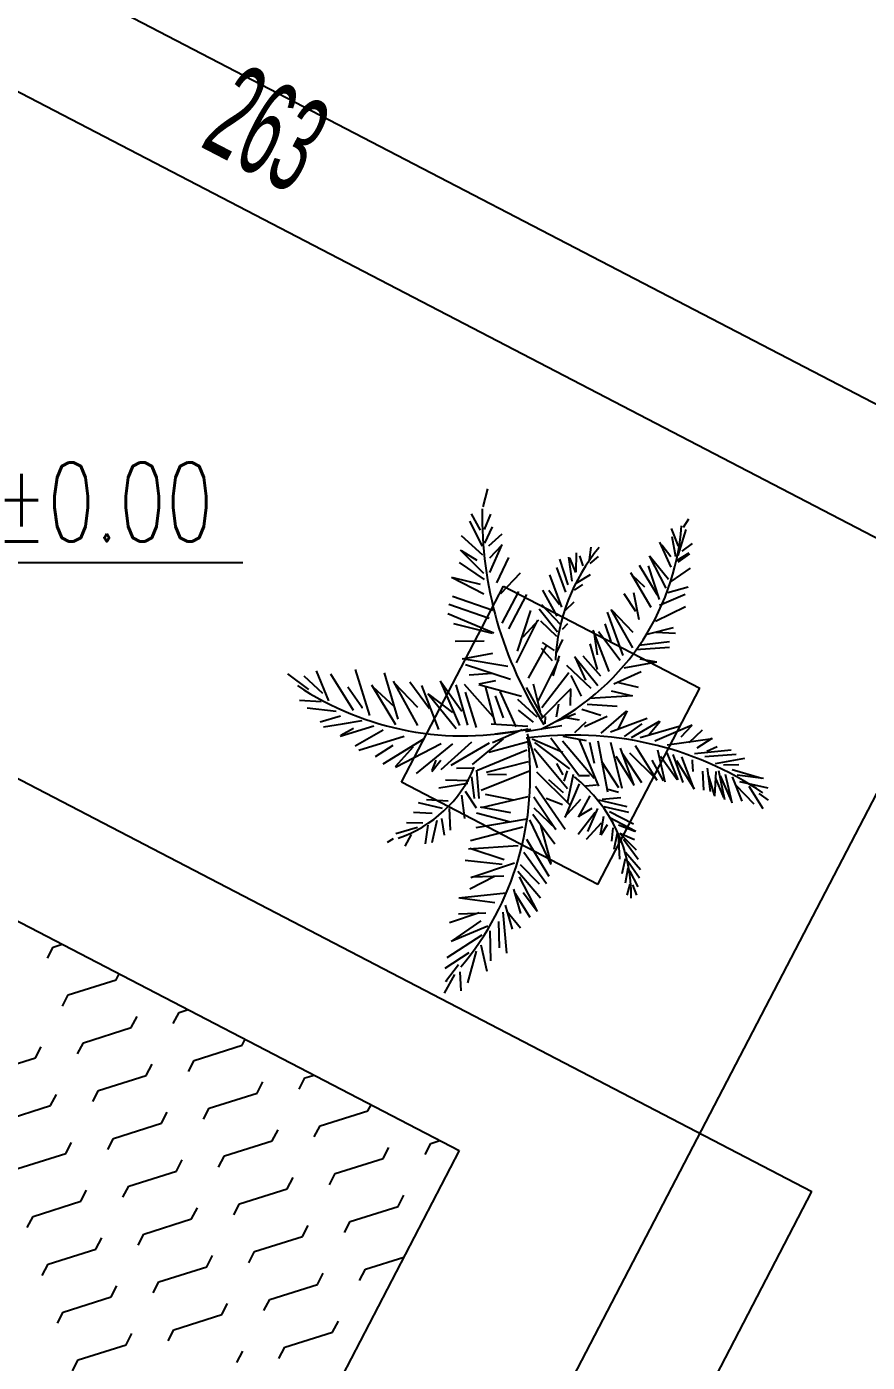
# Model space of a CAD drawing. Extents: x 3907.4 to 3911.57, y -3054.42 to -3053.7.
# Drawn here: x 3907.72544 to 3907.75204, y -3053.92309 to -3053.88082 of the extents above; entities that cross this region are included whole.
import ezdxf
from ezdxf.enums import TextEntityAlignment as Align

# ---------------------------------------------------------------- set-up
doc = ezdxf.new("R2010")
doc.units = 0
doc.header["$LTSCALE"] = 2
doc.header["$MEASUREMENT"] = 0
doc.linetypes.add('ACAD_ISO03W100', pattern=[30, 12, -18])
for name, color, linetype in [('AĞAÇ', 9, 'CONTINUOUS'), ('OLÇÜ', 6, 'CONTINUOUS'), ('TERTUVAR', 2, 'CONTINUOUS'), ('TEXT', 11, 'CONTINUOUS'), ('ÇATI TARAMA', 9, 'CONTINUOUS'), ('ÖLÇÜ İZİ', 9, 'CONTINUOUS')]:
    doc.layers.add(name, color=color, linetype=linetype)
doc.styles.add('KAPı-PEN', font='simplex.shx', dxfattribs={"width": 0.7, "height": 10})
doc.styles.add('ÖLÇÜ', font='stylu.ttf', dxfattribs={"width": 0.5})

msp = doc.modelspace()

# ---------------------------------------------------------------- linework, layer by layer
at = {"layer": 'AĞAÇ', "ltscale": 0.11}
for p, q in [((3907.740025349428, -3053.895441734825), (3907.739874408117, -3053.896014661228)), ((3907.739500917071, -3053.896236867775), (3907.739788944963, -3053.896750400444)), ((3907.739927596617, -3053.896730435059), (3907.74012253345, -3053.896250689524)), ((3907.739449749494, -3053.896466241225), (3907.739846744161, -3053.897258813942)), ((3907.739940882558, -3053.897168704516), (3907.740182894004, -3053.896643909036)), ((3907.746227501121, -3053.896663927072), (3907.746394813246, -3053.896391030155)), ((3907.739186249672, -3053.896921413944), (3907.739863616118, -3053.897535806234)), ((3907.740478045087, -3053.896883385565), (3907.740053576155, -3053.897255739424)), ((3907.745832809988, -3053.896703724815), (3907.746050743705, -3053.897261795579)), ((3907.745850199911, -3053.896957670986), (3907.745974501738, -3053.89758282343)), ((3907.74629503394, -3053.896734582962), (3907.746046362685, -3053.897558895834)), ((3907.739152984264, -3053.897381696639), (3907.739896858869, -3053.898112828)), ((3907.739183477833, -3053.89739258112), (3907.739679562044, -3053.897698620883)), ((3907.740470331427, -3053.89723029854), (3907.740079756205, -3053.897638104228)), ((3907.740469897447, -3053.897203515581), (3907.740081549646, -3053.898093886314)), ((3907.74282168934, -3053.898088602256), (3907.742835373244, -3053.897473185672)), ((3907.743288976641, -3053.89729381905), (3907.7432327235, -3053.897695154965)), ((3907.745828683349, -3053.897925352562), (3907.745477733314, -3053.897133803658)), ((3907.745531899227, -3053.897221883924), (3907.745818451357, -3053.897592689055)), ((3907.746393126973, -3053.897483986099), (3907.746006408497, -3053.897718339965)), ((3907.746416267715, -3053.897497966452), (3907.746041751987, -3053.897766256167)), ((3907.746492509472, -3053.897176947905), (3907.746164550834, -3053.8974232152)), ((3907.739121250022, -3053.897772868409), (3907.739915267732, -3053.898320700186)), ((3907.740687168236, -3053.897616902632), (3907.740305054659, -3053.898424046885)), ((3907.742499998576, -3053.898720851828), (3907.742209886032, -3053.897932909272)), ((3907.742576217821, -3053.898485730866), (3907.74231028732, -3053.897674644424)), ((3907.742697111516, -3053.898370011101), (3907.742595691048, -3053.897609945715)), ((3907.742611856214, -3053.897624990896), (3907.742809432126, -3053.898097940169)), ((3907.742927874443, -3053.897569968729), (3907.743039294687, -3053.897880306612)), ((3907.743519185344, -3053.89758311663), (3907.74325374772, -3053.89781403029)), ((3907.744817434978, -3053.897865189075), (3907.745386302447, -3053.89879759181)), ((3907.745462565826, -3053.89895204904), (3907.745117763396, -3053.897884019693)), ((3907.745675687355, -3053.898590435876), (3907.745145681733, -3053.897564394471)), ((3907.745159813373, -3053.897578044118), (3907.745750641337, -3053.898302690039)), ((3907.739905021887, -3053.898781494728), (3907.738880263235, -3053.898251580709)), ((3907.738921534375, -3053.898254454001), (3907.739783924779, -3053.898464516097)), ((3907.741057682691, -3053.898111055634), (3907.740436006187, -3053.898774033786)), ((3907.74237121032, -3053.899191619622), (3907.741991754381, -3053.898164874784)), ((3907.74326950339, -3053.898169604192), (3907.74281379478, -3053.898443650286)), ((3907.745203676891, -3053.899199852106), (3907.744560093798, -3053.898102130987)), ((3907.744585171249, -3053.898172392313), (3907.744993050395, -3053.898545895162)), ((3907.746429046728, -3053.897959282264), (3907.74582071629, -3053.898383729972)), ((3907.740483639049, -3053.899693366096), (3907.741012682103, -3053.898690872812)), ((3907.741250636069, -3053.898792147231), (3907.740689027395, -3053.899872960519)), ((3907.742222982474, -3053.899472493293), (3907.741767833406, -3053.898657208864)), ((3907.742301833029, -3053.899119032291), (3907.741957051785, -3053.898661416167)), ((3907.743026137088, -3053.898472053326), (3907.742761752071, -3053.89865562725)), ((3907.744329398559, -3053.898756742263), (3907.744698375862, -3053.899320276126)), ((3907.744642159227, -3053.898728989032), (3907.744813917896, -3053.899583146946)), ((3907.74627246474, -3053.898785642755), (3907.745458467563, -3053.899136363131)), ((3907.746369215033, -3053.898559396759), (3907.74572366697, -3053.898735938877)), ((3907.740072300062, -3053.899545911324), (3907.738792238515, -3053.899102523214)), ((3907.740193049778, -3053.8992950274), (3907.738912988021, -3053.898851648595)), ((3907.741734177868, -3053.899106410373), (3907.742335455307, -3053.899735491423)), ((3907.742753331207, -3053.899034345148), (3907.742463190954, -3053.899312063367)), ((3907.746286780661, -3053.899177838458), (3907.745332082699, -3053.899640681266)), ((3907.740223213207, -3053.900010289271), (3907.738762559145, -3053.899401528756)), ((3907.740939457574, -3053.900948269127), (3907.741614319016, -3053.899603246712)), ((3907.740970673849, -3053.900580143478), (3907.741390750151, -3053.899298610159)), ((3907.741631540845, -3053.899598898924), (3907.741133890974, -3053.900143163174)), ((3907.74166006405, -3053.899246842556), (3907.742235580322, -3053.899970086403)), ((3907.741698949181, -3053.899626612317), (3907.742208772266, -3053.900111579745)), ((3907.7443175078, -3053.900724590573), (3907.743818206209, -3053.899353460443)), ((3907.744622441599, -3053.900477802023), (3907.743935369698, -3053.899263862989)), ((3907.74395346149, -3053.899286354402), (3907.744614390541, -3053.899977851515)), ((3907.738941134706, -3053.899712624158), (3907.740165577708, -3053.90001751)), ((3907.742548850222, -3053.899716554729), (3907.742379077173, -3053.899902232368)), ((3907.743866520658, -3053.901224158927), (3907.743365682161, -3053.899922148904)), ((3907.743383390983, -3053.89996783844), (3907.743488519529, -3053.900699043161)), ((3907.744221826988, -3053.900883819994), (3907.74352810081, -3053.899969398473)), ((3907.743935848204, -3053.900278130269), (3907.743740939769, -3053.89972056216)), ((3907.745069607516, -3053.90004977079), (3907.745903555994, -3053.899837802613)), ((3907.745965945582, -3053.900025262001), (3907.745342358246, -3053.899994038008)), ((3907.738998122893, -3053.900269211576), (3907.73991752423, -3053.900254947107)), ((3907.741320086977, -3053.901440812492), (3907.741896199325, -3053.900393259835)), ((3907.741754642567, -3053.900314616232), (3907.742127816308, -3053.900559729535)), ((3907.742395885452, -3053.900210466531), (3907.742197193599, -3053.900632316866)), ((3907.743253579137, -3053.900346734733), (3907.743495438682, -3053.901167753147)), ((3907.744713506183, -3053.900525932813), (3907.745774609542, -3053.900457324023)), ((3907.744808669263, -3053.900389740217), (3907.745778708015, -3053.900273000627)), ((3907.739214785913, -3053.900817718135), (3907.740660617128, -3053.901057329299)), ((3907.739228440729, -3053.900829662319), (3907.740186358143, -3053.900642716682)), ((3907.741626523734, -3053.902162217344), (3907.742277346506, -3053.900862766394)), ((3907.742073142058, -3053.900890055831), (3907.741726781925, -3053.900503449321)), ((3907.742289700328, -3053.900729100047), (3907.742086271739, -3053.901363979197)), ((3907.743510931549, -3053.901677284012), (3907.742771155397, -3053.900761829242)), ((3907.74279290264, -3053.900787698545), (3907.743123744122, -3053.901506563622)), ((3907.743609686364, -3053.901379805056), (3907.743047946501, -3053.900744935421)), ((3907.745373528771, -3053.900931852675), (3907.744855478722, -3053.900833560288)), ((3907.733697313073, -3053.901298445929), (3907.734354215803, -3053.901797132277)), ((3907.734597764368, -3053.901203207383), (3907.734991172786, -3053.902157066558)), ((3907.735056172437, -3053.90130561209), (3907.735767806294, -3053.902450942966)), ((3907.73629374718, -3053.902624003565), (3907.735842539564, -3053.901161730893)), ((3907.737189587776, -3053.902736125353), (3907.73676140502, -3053.901274373949)), ((3907.739325801797, -3053.901004601124), (3907.740743490549, -3053.901474097724)), ((3907.739442577731, -3053.901337687349), (3907.740172088119, -3053.901284493102)), ((3907.741737027371, -3053.902372137262), (3907.742590955505, -3053.901261607613)), ((3907.743301678795, -3053.901764833844), (3907.742534779097, -3053.901033190513)), ((3907.744018976008, -3053.901619426183), (3907.744880042478, -3053.901223646434)), ((3907.745372463786, -3053.900932452932), (3907.744331818401, -3053.901116776847)), ((3907.734205053407, -3053.901360060126), (3907.734799738118, -3053.901911254221)), ((3907.735600015682, -3053.901709572615), (3907.736046640998, -3053.902341891976)), ((3907.737116419599, -3053.90291891298), (3907.736361308396, -3053.90165734581)), ((3907.736382405524, -3053.901703492498), (3907.73707915635, -3053.902343729497)), ((3907.7370320432, -3053.901533951142), (3907.737807111235, -3053.90293427063)), ((3907.737061461299, -3053.901579761349), (3907.737807124056, -3053.90235991599)), ((3907.737564873195, -3053.901556247285), (3907.738187666213, -3053.90240308492)), ((3907.737927376892, -3053.901669119294), (3907.73847221089, -3053.903064310173)), ((3907.739142951247, -3053.902940915637), (3907.738529559748, -3053.901521152039)), ((3907.738553218701, -3053.901560864908), (3907.739209133687, -3053.902477863366)), ((3907.739396711729, -3053.902923509721), (3907.739033500434, -3053.901647608191)), ((3907.73928002928, -3053.901629091601), (3907.740193616939, -3053.902655932702)), ((3907.739749407761, -3053.901636399331), (3907.741100070411, -3053.90201220299)), ((3907.739756982015, -3053.90162259907), (3907.740279654598, -3053.90151274913)), ((3907.740272606555, -3053.902896879433), (3907.739953902798, -3053.901691131137)), ((3907.741781996593, -3053.902697089508), (3907.741257673974, -3053.901734089404)), ((3907.74169793307, -3053.902519047333), (3907.741471171074, -3053.901633140191)), ((3907.742996745227, -3053.902011613101), (3907.742665746493, -3053.901358816395)), ((3907.744800758645, -3053.901734748335), (3907.744179870929, -3053.901582112721)), ((3907.734070257988, -3053.902136589854), (3907.734760431846, -3053.90217498431)), ((3907.738128945346, -3053.901927160706), (3907.739025787757, -3053.903030513091)), ((3907.738163029076, -3053.901951330083), (3907.738913319875, -3053.90252334251)), ((3907.739671448149, -3053.902998772812), (3907.739327675931, -3053.901884660418)), ((3907.74053047104, -3053.902695150242), (3907.74026956648, -3053.901997815444)), ((3907.740410774171, -3053.901862646646), (3907.740915711119, -3053.902980333262)), ((3907.741588838066, -3053.902675175435), (3907.740985129268, -3053.902115613672)), ((3907.741729342882, -3053.902717737823), (3907.742671779796, -3053.901770533081)), ((3907.742644742135, -3053.902303461022), (3907.742656525098, -3053.901773537063)), ((3907.74460937058, -3053.902001373459), (3907.743248462108, -3053.902086364353)), ((3907.744621263338, -3053.902008426674), (3907.743948378541, -3053.901854625587)), ((3907.734318388852, -3053.90237261827), (3907.73523725452, -3053.902485252019)), ((3907.736046640998, -3053.902341891976), (3907.736045616527, -3053.902387965841)), ((3907.741473533291, -3053.902827300794), (3907.740998247524, -3053.902447912978)), ((3907.742199107571, -3053.902662372015), (3907.742277398672, -3053.902249187114)), ((3907.742202329584, -3053.902794522193), (3907.74280606501, -3053.902561296691)), ((3907.743605041759, -3053.902624478927), (3907.743010548923, -3053.902426845742)), ((3907.74411820914, -3053.902336223824), (3907.743175293931, -3053.90226915198)), ((3907.743615771853, -3053.903177942476), (3907.744414428449, -3053.902481109577)), ((3907.744437525732, -3053.902472897372), (3907.744129370196, -3053.903073431693)), ((3907.734723062456, -3053.902819590291), (3907.735372314626, -3053.902626563677)), ((3907.734834590776, -3053.902983427037), (3907.735435748971, -3053.902881542963)), ((3907.735357970307, -3053.903271681618), (3907.736424709046, -3053.902949629323)), ((3907.735377067208, -3053.90324299551), (3907.735780732561, -3053.903026367571)), ((3907.735435748971, -3053.902881542963), (3907.73605993247, -3053.902780161555)), ((3907.741300653226, -3053.90296825612), (3907.740140516021, -3053.902889612084)), ((3907.741226742911, -3053.903125175873), (3907.742375155092, -3053.902939299683)), ((3907.741848641597, -3053.902885090522), (3907.74185376452, -3053.902654693247)), ((3907.742933794708, -3053.902770910522), (3907.742497893767, -3053.902692063905)), ((3907.742786946319, -3053.903159513394), (3907.743139973672, -3053.902821600914)), ((3907.743809310331, -3053.902649815584), (3907.743090961375, -3053.902980927444)), ((3907.743916094743, -3053.903138523567), (3907.745077484293, -3053.902703315593)), ((3907.744350453269, -3053.903286490181), (3907.744912226851, -3053.902884055597)), ((3907.744580169739, -3053.90331464629), (3907.745466822658, -3053.90280418453)), ((3907.744856443066, -3053.903320789274), (3907.746085370776, -3053.902956246627)), ((3907.745487867556, -3053.902808619572), (3907.745113858743, -3053.903251510449)), ((3907.745314856876, -3053.903423184798), (3907.746500802662, -3053.90291937786)), ((3907.746473127467, -3053.902952007968), (3907.746135706475, -3053.903308938939)), ((3907.73583479298, -3053.903581949327), (3907.736721445877, -3053.903071487556)), ((3907.735946833524, -3053.903722749136), (3907.737385014179, -3053.903270647338)), ((3907.736720393028, -3053.904154875079), (3907.738005093673, -3053.903353589208)), ((3907.740515614285, -3053.903363314428), (3907.739530206741, -3053.904171245826)), ((3907.740058245868, -3053.903780213908), (3907.741309275522, -3053.90344425838)), ((3907.741122346348, -3053.903069997103), (3907.740179992446, -3053.903489476224)), ((3907.741386668879, -3053.903058255198), (3907.740256637821, -3053.90320930177)), ((3907.741277965246, -3053.903196782156), (3907.741588399204, -3053.904278341935)), ((3907.741432801191, -3053.903358778804), (3907.742409150123, -3053.903785682289)), ((3907.742023092037, -3053.903326943491), (3907.742895372471, -3053.904498904023)), ((3907.742389411051, -3053.903427291274), (3907.743399825384, -3053.904602323234)), ((3907.742402906492, -3053.903274643599), (3907.74313918123, -3053.903414339627)), ((3907.742919962636, -3053.903392991537), (3907.743532329454, -3053.904858838303)), ((3907.74382752408, -3053.905049807229), (3907.743518041699, -3053.90342933825)), ((3907.745703682994, -3053.903547090664), (3907.747136222759, -3053.903348432261)), ((3907.746817076506, -3053.903081127386), (3907.746391841763, -3053.903488171738)), ((3907.747123280617, -3053.903348246921), (3907.746648357075, -3053.903650063876)), ((3907.736472262188, -3053.90391884667), (3907.737033011107, -3053.903562495273)), ((3907.737106447174, -3053.904235919272), (3907.737675360554, -3053.903606475434)), ((3907.737109731605, -3053.904255734708), (3907.738554566536, -3053.9035041154)), ((3907.737773299674, -3053.904454903787), (3907.738922934681, -3053.903512306136)), ((3907.738559148857, -3053.904334068722), (3907.739523068406, -3053.903456495926)), ((3907.740075102645, -3053.903491828148), (3907.738861521068, -3053.90420248345)), ((3907.739701283007, -3053.904346650337), (3907.741265074326, -3053.903711315926)), ((3907.741499451205, -3053.903661807356), (3907.742553861037, -3053.904930020175)), ((3907.741503549677, -3053.90347748396), (3907.742613743295, -3053.904308963103)), ((3907.743410071228, -3053.904141528692), (3907.743263768781, -3053.903469790411)), ((3907.743908922689, -3053.903461077885), (3907.744268035719, -3053.90492129351)), ((3907.744661472536, -3053.904837839039), (3907.744227142198, -3053.903652568086)), ((3907.744906975007, -3053.904756701314), (3907.744303057123, -3053.903840868342)), ((3907.745343376754, -3053.904627574721), (3907.744529155614, -3053.903811188159)), ((3907.744689648717, -3053.903570649388), (3907.745379281975, -3053.904669394437)), ((3907.745400798536, -3053.903701712862), (3907.74563151129, -3053.904721099447)), ((3907.745698047846, -3053.903800524873), (3907.746047460974, -3053.904661193886)), ((3907.745881207226, -3053.903850703407), (3907.746197822585, -3053.904735675557)), ((3907.746572918013, -3053.903819977765), (3907.747727135087, -3053.903707342721)), ((3907.746893186631, -3053.90391931091), (3907.747885220498, -3053.903849157043)), ((3907.747290819755, -3053.903612283224), (3907.746958026828, -3053.90376107199)), ((3907.738258313532, -3053.904396533874), (3907.738542783594, -3053.904034039371)), ((3907.738265417177, -3053.904365811723), (3907.738394072108, -3053.904038946323)), ((3907.739035474375, -3053.904285088129), (3907.739580000079, -3053.904273514183)), ((3907.739986835279, -3053.904410438864), (3907.741314358858, -3053.904076184178)), ((3907.742414591708, -3053.904502312835), (3907.742209617658, -3053.904142531631)), ((3907.744175150576, -3053.904913966658), (3907.743638633948, -3053.904086405808)), ((3907.744645831398, -3053.904802960674), (3907.744093139654, -3053.903922964919)), ((3907.745584873889, -3053.90468500107), (3907.745235162803, -3053.904035131454)), ((3907.746018961592, -3053.904659945575), (3907.745497849115, -3053.903919491369)), ((3907.746567433991, -3053.904949810406), (3907.746015127823, -3053.904052474124)), ((3907.746155943668, -3053.903925966509), (3907.746547815412, -3053.904948936496)), ((3907.74649923759, -3053.904025802317), (3907.746498212929, -3053.9040718855)), ((3907.746498212929, -3053.9040718855), (3907.746514065946, -3053.904394951778)), ((3907.747075805619, -3053.905029830732), (3907.746977084712, -3053.904289996151)), ((3907.747233918984, -3053.904134350011), (3907.748158937788, -3053.903970503437)), ((3907.747486148323, -3053.904186055029), (3907.747970143028, -3053.904173768409)), ((3907.738695922724, -3053.904656443273), (3907.739429140502, -3053.904672746501)), ((3907.739605727606, -3053.905245030663), (3907.739526383989, -3053.904556500875)), ((3907.739673033132, -3053.904346627507), (3907.739747640015, -3053.905248186111)), ((3907.739821093438, -3053.904981127112), (3907.741365339923, -3053.904364504536)), ((3907.740025182609, -3053.904472865462), (3907.740616493531, -3053.904486013374)), ((3907.741575147042, -3053.904401129974), (3907.742611660236, -3053.90543843367)), ((3907.742425610644, -3053.905070915553), (3907.741961514618, -3053.904658009586)), ((3907.742540224952, -3053.904371584341), (3907.742436788645, -3053.904696645122)), ((3907.74272998465, -3053.904491343296), (3907.742536778479, -3053.90539210613)), ((3907.742902654161, -3053.904514440791), (3907.743248843659, -3053.904522138383)), ((3907.746869621147, -3053.904979140228), (3907.746836896152, -3053.904379081645)), ((3907.747204882798, -3053.905137521778), (3907.747027333595, -3053.904543536831)), ((3907.747210865727, -3053.905171142388), (3907.74725130893, -3053.904388296191)), ((3907.74749799146, -3053.905213454135), (3907.747234556974, -3053.904582851999)), ((3907.747530627672, -3053.905293512603), (3907.74734391042, -3053.904367306875)), ((3907.747755283665, -3053.905340656037), (3907.747391705789, -3053.904534289612)), ((3907.747758807235, -3053.905390788822), (3907.747548558218, -3053.904487108193)), ((3907.747759347857, -3053.90433043824), (3907.748697652369, -3053.90460487042)), ((3907.748082662102, -3053.905328835507), (3907.747777250005, -3053.904561347474)), ((3907.748748995316, -3053.904616786557), (3907.747918961472, -3053.904511557151)), ((3907.748898430661, -3053.904915127829), (3907.748000995349, -3053.904721635605)), ((3907.73847725926, -3053.904912078543), (3907.739403385076, -3053.904766900115)), ((3907.739307692583, -3053.905877806217), (3907.739205745832, -3053.905141410711)), ((3907.739669841857, -3053.90555431668), (3907.739326639528, -3053.905025690946)), ((3907.739948193958, -3053.905114737329), (3907.740846014823, -3053.905290889017)), ((3907.741541881634, -3053.90486141267), (3907.742479127789, -3053.906219232259)), ((3907.742915892599, -3053.9047843307), (3907.742468806369, -3053.905852753239)), ((3907.74312617183, -3053.904846771455), (3907.743473217101, -3053.904815981071)), ((3907.744160460715, -3053.905062331982), (3907.743835640991, -3053.904958828092)), ((3907.748453544103, -3053.905425848449), (3907.747877348761, -3053.904823008857)), ((3907.748745205722, -3053.90557407846), (3907.748300117101, -3053.904872648297)), ((3907.748912512296, -3053.905301181409), (3907.748617824574, -3053.90508716612)), ((3907.737828121815, -3053.905371276274), (3907.738581311227, -3053.905553794574)), ((3907.738090401615, -3053.905282381825), (3907.738775792647, -3053.90532130319)), ((3907.738849878966, -3053.906246522481), (3907.7388178356, -3053.905559053742)), ((3907.739783331463, -3053.905510212679), (3907.740750482071, -3053.905687905933)), ((3907.739827878838, -3053.905536505137), (3907.741308799259, -3053.905186514862)), ((3907.742179317144, -3053.906235614242), (3907.74148814698, -3053.905205989299)), ((3907.742195232844, -3053.90622329387), (3907.741499253379, -3053.905548366516)), ((3907.742393539547, -3053.905449107581), (3907.741877400813, -3053.905248178578)), ((3907.742472681201, -3053.905830582635), (3907.742970722155, -3053.90526897797)), ((3907.743253950973, -3053.905157715194), (3907.742892354854, -3053.905842912767)), ((3907.742906763351, -3053.905805527007), (3907.743328532476, -3053.905554594085)), ((3907.744439111614, -3053.90551142816), (3907.743539449198, -3053.905298861073)), ((3907.744237537981, -3053.905227730818), (3907.74364669257, -3053.905284008295)), ((3907.744492955327, -3053.90568593947), (3907.743707833616, -3053.905514426212)), ((3907.737679367477, -3053.905675829128), (3907.738270146543, -3053.905712646776)), ((3907.738273276659, -3053.90663628834), (3907.738430977977, -3053.905929357035)), ((3907.738656976459, -3053.906408004258), (3907.738573942971, -3053.905885172736)), ((3907.739660860473, -3053.906164604225), (3907.741273936323, -3053.905894138069)), ((3907.739675094368, -3053.905698702013), (3907.740743925518, -3053.905982778694)), ((3907.74203961241, -3053.907338976443), (3907.741357151418, -3053.905917667768)), ((3907.742146051526, -3053.906695906242), (3907.741452832252, -3053.905758438358)), ((3907.742894036052, -3053.906377922709), (3907.743429827251, -3053.905678327358)), ((3907.743190235723, -3053.906292436521), (3907.743514222145, -3053.905567895697)), ((3907.743591986454, -3053.90639765099), (3907.743701414081, -3053.905803137183)), ((3907.744710481653, -3053.906287723151), (3907.7438736558, -3053.905845474005)), ((3907.744638686194, -3053.906055047521), (3907.743877507361, -3053.905672254873)), ((3907.737120099942, -3053.906350149966), (3907.737810754014, -3053.906152372645)), ((3907.73741863335, -3053.906759374624), (3907.737616272595, -3053.906384864028)), ((3907.737459130821, -3053.906002464808), (3907.737979479987, -3053.906014034863)), ((3907.73805934991, -3053.90667889478), (3907.738143463714, -3053.906088725791)), ((3907.739479397889, -3053.906581771682), (3907.741134547358, -3053.906139932694)), ((3907.742032661226, -3053.907295630715), (3907.741712624338, -3053.906091091332)), ((3907.743150556894, -3053.906539814972), (3907.743630494099, -3053.906012515298)), ((3907.743622009289, -3053.906394109324), (3907.743819993942, -3053.906068785479)), ((3907.743953126358, -3053.906598243928), (3907.744001006961, -3053.906175666393)), ((3907.744024493792, -3053.906850168185), (3907.744132215192, -3053.90633263976)), ((3907.74468199303, -3053.906296197284), (3907.744166256813, -3053.906093843108)), ((3907.744209979501, -3053.907162395052), (3907.744169396908, -3053.906391231656)), ((3907.744735680284, -3053.906885239706), (3907.744208718195, -3053.906353598975)), ((3907.744676207816, -3053.906556379678), (3907.744212468913, -3053.906355181679)), ((3907.73685360971, -3053.906628403362), (3907.73704545961, -3053.906514261321)), ((3907.740987073847, -3053.906749319961), (3907.739416071635, -3053.906848413301)), ((3907.739459363011, -3053.906821913464), (3907.74054398942, -3053.907175756383)), ((3907.74125123008, -3053.906537701164), (3907.741962345972, -3053.907706078158)), ((3907.744786961954, -3053.907175224351), (3907.744319835131, -3053.906548632608)), ((3907.739312218522, -3053.907200433677), (3907.740488520978, -3053.907330711528)), ((3907.741172939171, -3053.906950876743), (3907.741888158875, -3053.907934939784)), ((3907.74427663939, -3053.907626035724), (3907.744383499466, -3053.907146995139)), ((3907.744856617631, -3053.907504133867), (3907.744387779009, -3053.906954527359)), ((3907.744831390577, -3053.907773168491), (3907.74445829048, -3053.90724494891)), ((3907.739491686401, -3053.907749947744), (3907.740879552137, -3053.907283009946)), ((3907.740975435261, -3053.907545825457), (3907.741693728947, -3053.908391638953)), ((3907.741049115662, -3053.907340000896), (3907.741657417935, -3053.907952857536)), ((3907.744385616545, -3053.90791730324), (3907.744473246438, -3053.907437844389)), ((3907.744786933742, -3053.908041766225), (3907.744528802141, -3053.907535361143)), ((3907.739465487635, -3053.908106246399), (3907.740237382095, -3053.907706910089)), ((3907.739525975479, -3053.907725799356), (3907.740532419036, -3053.907696121193)), ((3907.741017387161, -3053.907731163482), (3907.74159190053, -3053.908827348817)), ((3907.744434752713, -3053.908303530965), (3907.744538622552, -3053.907959221671)), ((3907.744742476696, -3053.908310373264), (3907.744615125556, -3053.907980180887)), ((3907.739113896609, -3053.908392506701), (3907.740609686972, -3053.908234301811)), ((3907.739146947307, -3053.908394182155), (3907.740253534443, -3053.908540258966)), ((3907.740847513491, -3053.9081192637), (3907.74106083653, -3053.908884694811)), ((3907.741370120397, -3053.909016293489), (3907.740901396528, -3053.90825964574)), ((3907.741565796538, -3053.908795040863), (3907.741144821941, -3053.908230350835)), ((3907.738817608104, -3053.90916778302), (3907.739760892894, -3053.908859031057)), ((3907.739101097805, -3053.908896426332), (3907.739968882084, -3053.908863655733)), ((3907.74050880208, -3053.908849371894), (3907.740618252892, -3053.910142679343)), ((3907.740582994728, -3053.908620510403), (3907.740796317746, -3053.909385941503)), ((3907.741067755561, -3053.909356645517), (3907.740628676984, -3053.908826269774)), ((3907.738872914771, -3053.9097656431), (3907.740031740561, -3053.909274475465)), ((3907.738926207819, -3053.909742876446), (3907.739824437425, -3053.909120755016)), ((3907.740364002822, -3053.909145817722), (3907.740391604683, -3053.909976282882)), ((3907.738746693686, -3053.910279770885), (3907.739853256356, -3053.909557693611)), ((3907.740129135263, -3053.910385363234), (3907.740104094757, -3053.909439704092)), ((3907.738681671109, -3053.910622951094), (3907.739438924397, -3053.910122854415)), ((3907.739399542862, -3053.911083731793), (3907.739675337683, -3053.910075607496)), ((3907.740006336415, -3053.910728404205), (3907.739817569822, -3053.909894364825)), ((3907.738691429357, -3053.911044379686), (3907.739105335801, -3053.910498355825)), ((3907.738655127635, -3053.911412951014), (3907.738990765254, -3053.910821083047)), ((3907.738730524597, -3053.911006956166), (3907.738691429357, -3053.911044379686)), ((3907.73918670388, -3053.911332568097), (3907.739153973354, -3053.910732509394))]:
    msp.add_line(p, q, dxfattribs=at)
for centre, radius, start, end in [((3907.752010460486, -3053.89628524234), 0.012160890664888, 179.0236399924442, 212.9678063811873), ((3907.738402091091, -3053.895999501213), 0.00778649265535003, 295.0915159535795, 355.4275893568476), ((3907.748288554324, -3053.901184956463), 0.006128450478476281, 140.6551743167594, 177.0399891214979), ((3907.739258913985, -3053.893793887275), 0.009471520430278635, 236.3073950732303, 282.4614886608991), ((3907.731978706486, -3053.90454420267), 0.009394352003356327, 320.0220111731252, 7.343062086280602), ((3907.742736788658, -3053.914001534702), 0.01076290751469838, 56.119501794957, 97.96256118654318), ((3907.735915630539, -3053.902719133823), 0.00399497173104623, 288.7265390591322, 337.3178014803823), ((3907.739778554777, -3053.908307600516), 0.004791974564692597, 358.8528544438444, 51.34016043400379)]:
    msp.add_arc(centre, radius, start, end, dxfattribs=at)
at = {"layer": 'OLÇÜ', "color": 6}
for p, q in [((3907.686402016135, -3053.858479116662), (3907.757375109108, -3053.895395509685)), ((3907.709068560921, -3053.874495990497), (3907.755644653185, -3053.898722373418))]:
    msp.add_line(p, q, dxfattribs=at)
at = {"layer": 'TERTUVAR'}
for p, q in [((3907.694396195735, -3053.888618256943), (3907.750287506452, -3053.917689916448)), ((3907.703639921861, -3053.897935098001), (3907.739126468348, -3053.916393294513)), ((3907.737300144384, -3053.904735055332), (3907.740530328774, -3053.898524909697)), ((3907.740530328774, -3053.898524909697), (3907.746740474409, -3053.901755094087)), ((3907.740530328774, -3053.898524909697), (3907.746740474409, -3053.901755094087)), ((3907.743510290019, -3053.907965239722), (3907.746740474409, -3053.901755094087)), ((3907.743510290019, -3053.907965239722), (3907.737300144384, -3053.904735055332)), ((3907.739126468348, -3053.916393294513), (3907.727590095528, -3053.938572386067)), ((3907.726984033357, -3053.962491681388), (3907.750287506452, -3053.917689916448))]:
    msp.add_line(p, q, dxfattribs=at)
at = {"layer": 'TEXT', "color": 2}
msp.add_line((3907.719173642798, -3053.897775139159), (3907.732277613376, -3053.897775139159), dxfattribs=at)
at = {"layer": 'ÇATI TARAMA'}
for p, q in [((3907.726094466491, -3053.910301511272), (3907.726277606409, -3053.909949418194)), ((3907.726277597981, -3053.909949389216), (3907.726564011839, -3053.909858979008)), ((3907.726755469681, -3053.911463256743), (3907.728269337208, -3053.910985385042)), ((3907.728269346496, -3053.910985414468), (3907.72836735839, -3053.910796983077)), ((3907.726572338398, -3053.911815379452), (3907.726755478316, -3053.911463286374)), ((3907.728747218403, -3053.912499282648), (3907.728930358322, -3053.91214718957)), ((3907.730077946665, -3053.91237350382), (3907.730261086584, -3053.912021410742)), ((3907.730261076435, -3053.912021380868), (3907.730547490293, -3053.911930970661)), ((3907.727233341382, -3053.912977124269), (3907.728747208908, -3053.912499252569)), ((3907.725719482042, -3053.913455026462), (3907.725902621961, -3053.913102933383)), ((3907.727050210304, -3053.913329247633), (3907.727233350223, -3053.912977154555)), ((3907.730738948135, -3053.913535248395), (3907.732252815661, -3053.913057376695)), ((3907.732252826671, -3053.913057407015), (3907.732350838564, -3053.912868975625)), ((3907.724205606328, -3053.91393286767), (3907.725719473855, -3053.913454995969)), ((3907.730555818572, -3053.913887372), (3907.73073895849, -3053.913535278922)), ((3907.727711213082, -3053.914490991795), (3907.729225080609, -3053.914013120095)), ((3907.72922509031, -3053.914013150828), (3907.729408230228, -3053.91366105775)), ((3907.734244554888, -3053.914093372521), (3907.734530968747, -3053.914002962313)), ((3907.732730698578, -3053.914571275196), (3907.732913838496, -3053.914219182117)), ((3907.73406142684, -3053.914445496367), (3907.734244566758, -3053.914093403289)), ((3907.726197353949, -3053.914968894642), (3907.726380493868, -3053.914616801564)), ((3907.727528082211, -3053.914843115814), (3907.72771122213, -3053.914491022735)), ((3907.731216819835, -3053.915049115922), (3907.732730687362, -3053.914571244221)), ((3907.724683478029, -3053.915446735196), (3907.726197345555, -3053.914968863496)), ((3907.729702962216, -3053.915527019009), (3907.729886102135, -3053.91517492593)), ((3907.731033690478, -3053.915401240181), (3907.731216830397, -3053.915049147102)), ((3907.734722426589, -3053.915607240047), (3907.736236294115, -3053.915129368347)), ((3907.736236306845, -3053.915129399563), (3907.736334318739, -3053.914940968173)), ((3907.728189084782, -3053.916004859322), (3907.729702952309, -3053.915526987622)), ((3907.734539298746, -3053.915959364548), (3907.734722438665, -3053.91560727147)), ((3907.726675225856, -3053.916482762822), (3907.726858365774, -3053.916130669744)), ((3907.728005954118, -3053.916356983994), (3907.728189094036, -3053.916004890916)), ((3907.731694691536, -3053.916562983448), (3907.733208559062, -3053.916085111748)), ((3907.733208570484, -3053.916085143376), (3907.733391710403, -3053.915733050298)), ((3907.738228033342, -3053.916165364174), (3907.7385144472, -3053.916074953966)), ((3907.725161349729, -3053.916960602723), (3907.726675217255, -3053.916482731022)), ((3907.736714178752, -3053.916643267743), (3907.73689731867, -3053.916291174665)), ((3907.738044907014, -3053.916517488915), (3907.738228046932, -3053.916165395836)), ((3907.730180834123, -3053.91704088719), (3907.730363974042, -3053.916688794111)), ((3907.731511562385, -3053.916915108361), (3907.731694702304, -3053.916563015283)), ((3907.735200298289, -3053.917121107574), (3907.736714165816, -3053.916643235874)), ((3907.728666956482, -3053.917518726849), (3907.730180824009, -3053.917040855149)), ((3907.733686442391, -3053.917599011556), (3907.73386958231, -3053.917246918478)), ((3907.735017170653, -3053.917473232728), (3907.735200310572, -3053.91712113965)), ((3907.727153097762, -3053.917996631003), (3907.727336237681, -3053.917644537924)), ((3907.728483826024, -3053.917870852174), (3907.728666965943, -3053.917518759096)), ((3907.732172563236, -3053.918076850975), (3907.733686430763, -3053.917598979274)), ((3907.737192050658, -3053.918157135924), (3907.737375190577, -3053.917805042845)), ((3907.725639221429, -3053.918474470249), (3907.727153088956, -3053.917996598549)), ((3907.73065870603, -3053.91855475537), (3907.730841845948, -3053.918202662292)), ((3907.731989434292, -3053.918428976542), (3907.73217257421, -3053.918076883463)), ((3907.73567816999, -3053.918634975101), (3907.737192037516, -3053.918157103401)), ((3907.725456089663, -3053.918826595988), (3907.725639229582, -3053.91847450291)), ((3907.729144828183, -3053.919032594375), (3907.730658695709, -3053.918554722675)), ((3907.73549504256, -3053.918987100909), (3907.735678182478, -3053.91863500783)), ((3907.728961697931, -3053.919384720355), (3907.72914483785, -3053.919032627277)), ((3907.734164314298, -3053.919112879737), (3907.734347454216, -3053.918760786659)), ((3907.72611709313, -3053.919988337776), (3907.727630960656, -3053.919510466076)), ((3907.727630969669, -3053.919510499184), (3907.727814109588, -3053.919158406105)), ((3907.732650434936, -3053.919590718501), (3907.734164302463, -3053.919112846801)), ((3907.731136577937, -3053.92006862355), (3907.731319717855, -3053.919716530472)), ((3907.732467306198, -3053.919942844722), (3907.732650446117, -3053.919590751644)), ((3907.73615604169, -3053.920148842627), (3907.737372817242, -3053.919764751819)), ((3907.72593396157, -3053.920340464168), (3907.726117101488, -3053.91998837109)), ((3907.729622699883, -3053.920546461902), (3907.73113656741, -3053.920068590201)), ((3907.734642186204, -3053.920626747918), (3907.734825326123, -3053.920274654839)), ((3907.735972914466, -3053.920500969089), (3907.736156054385, -3053.920148876011)), ((3907.728108841576, -3053.921024367364), (3907.728291981494, -3053.920672274286)), ((3907.729439569838, -3053.920898588536), (3907.729622709756, -3053.920546495457)), ((3907.733128306636, -3053.921104586028), (3907.734642174163, -3053.920626714328)), ((3907.72659496483, -3053.921502205303), (3907.728108832357, -3053.921024333602)), ((3907.732945178105, -3053.921456712902), (3907.733128318024, -3053.921104619824)), ((3907.726411833477, -3053.921854332349), (3907.726594973395, -3053.92150223927)), ((3907.730100571584, -3053.922060329428), (3907.73161443911, -3053.921582457728)), ((3907.731614449844, -3053.921582491731), (3907.731797589762, -3053.921230398652)), ((3907.735120058111, -3053.922140616098), (3907.73530319803, -3053.92178852302)), ((3907.728586713482, -3053.922538235544), (3907.728769853401, -3053.922186142466)), ((3907.729917441744, -3053.922412456716), (3907.730100581663, -3053.922060363638)), ((3907.733606178337, -3053.922618453555), (3907.735120045863, -3053.922140581854)), ((3907.72707283653, -3053.923016072829), (3907.728586704057, -3053.922538201129)), ((3907.73209232175, -3053.923096359912), (3907.732275461668, -3053.922744266833)), ((3907.733423050012, -3053.922970581083), (3907.73360618993, -3053.922618488005)), ((3907.726889705384, -3053.92336820053), (3907.727072845302, -3053.923016107451))]:
    msp.add_line(p, q, dxfattribs=at)
at = {"layer": 'ÖLÇÜ İZİ', "linetype": 'ACAD_ISO03W100', "ltscale": 0.5}
msp.add_line((3907.721589559057, -3053.964194516385), (3907.775342508288, -3053.860852538715), dxfattribs=at)

# ---------------------------------------------------------------- texts
at = {"layer": 'OLÇÜ', "color": 62, "style": 'ÖLÇÜ', "width": 0.5}
msp.add_text('263', height=0.003, rotation=332.5189697151351, dxfattribs=at).set_placement((3907.730882884198, -3053.884589191076))
at = {"layer": 'TEXT', "color": 2, "style": 'KAPı-PEN', "width": 0.7}
msp.add_attdef('±0.00', text='%%p0.00', height=0.0025, dxfattribs=at).set_placement((3907.727898588704, -3053.897111551024), align=Align.CENTER)

doc.saveas('drawing.dxf')
